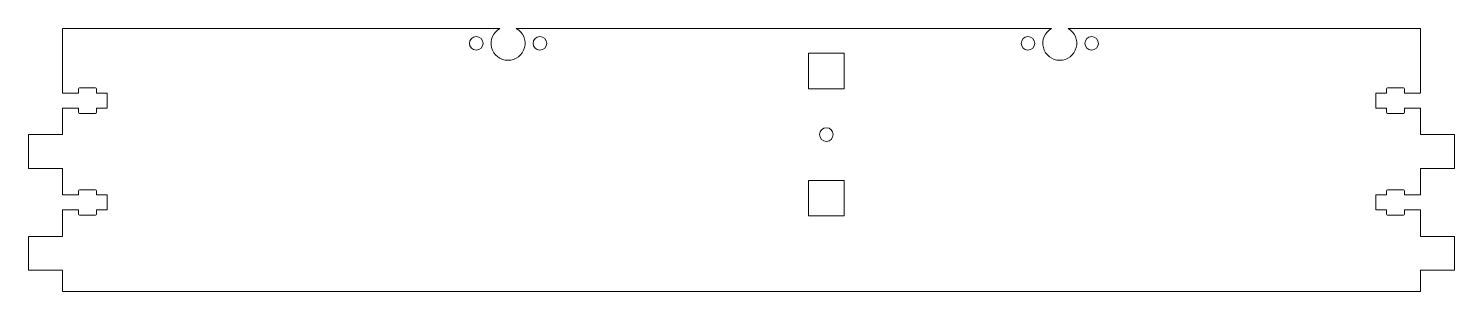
# Model space of a CAD drawing. Header units: millimetres. Extents: x -168 to 168, y -62 to 0.
import ezdxf

# ---------------------------------------------------------------- set-up
doc = ezdxf.new("R2010")
doc.units = ezdxf.units.MM

msp = doc.modelspace()

# ---------------------------------------------------------------- linework, layer by layer
at = {"color": 7, "linetype": 'Continuous', "lineweight": 15}
for p, q in [((-56.94, 0), (-160, 0)), ((-160, 0), (-160, -15.25)), ((73.06, 0), (-53.06, 0)), ((160, 0), (76.94, 0)), ((160, 0), (160, -15.25)), ((15.8, -5.8), (15.8, -14.2)), ((24.2, -5.8), (15.8, -5.8)), ((24.2, -14.2), (24.2, -5.8)), ((-156.2, -15.25), (-160, -15.25)), ((-156.2, -14.25), (-156.2, -15.25)), ((-152.25, -14), (-155.95, -14)), ((-152, -15.25), (-152, -14.25)), ((-149.5, -15.25), (-152, -15.25)), ((-149.5, -18.75), (-149.5, -15.25)), ((15.8, -14.2), (24.2, -14.2)), ((149.5, -18.75), (149.5, -15.25)), ((149.5, -15.25), (152, -15.25)), ((152, -15.25), (152, -14.25)), ((152.25, -14), (155.95, -14)), ((156.2, -14.25), (156.2, -15.25)), ((156.2, -15.25), (160, -15.25)), ((-160, -18.75), (-156.2, -18.75)), ((-160, -18.75), (-160, -25)), ((-156.2, -18.75), (-156.2, -19.75)), ((-155.95, -20), (-152.25, -20)), ((-152, -18.75), (-149.5, -18.75)), ((-152, -19.75), (-152, -18.75)), ((152, -18.75), (149.5, -18.75)), ((152, -19.75), (152, -18.75)), ((155.95, -20), (152.25, -20)), ((160, -18.75), (156.2, -18.75)), ((156.2, -18.75), (156.2, -19.75)), ((160, -18.75), (160, -25)), ((-160, -25), (-168, -25)), ((-168, -25), (-168, -33)), ((160, -25), (168, -25)), ((168, -25), (168, -33)), ((-168, -33), (-160, -33)), ((-160, -33), (-160, -39.25)), ((160, -33), (160, -39.25)), ((168, -33), (160, -33)), ((15.8, -35.8), (15.8, -44.2)), ((24.2, -35.8), (15.8, -35.8)), ((24.2, -44.2), (24.2, -35.8)), ((-156.2, -39.25), (-160, -39.25)), ((-156.2, -38.25), (-156.2, -39.25)), ((-152.25, -38), (-155.95, -38)), ((-152, -39.25), (-152, -38.25)), ((-149.5, -39.25), (-152, -39.25)), ((-149.5, -42.75), (-149.5, -39.25)), ((149.5, -42.75), (149.5, -39.25)), ((149.5, -39.25), (152, -39.25)), ((152, -39.25), (152, -38.25)), ((152.25, -38), (155.95, -38)), ((156.2, -38.25), (156.2, -39.25)), ((156.2, -39.25), (160, -39.25)), ((-160, -42.75), (-156.2, -42.75)), ((-160, -42.75), (-160, -49)), ((-156.2, -42.75), (-156.2, -43.75)), ((-152, -42.75), (-149.5, -42.75)), ((-152, -43.75), (-152, -42.75)), ((152, -42.75), (149.5, -42.75)), ((152, -43.75), (152, -42.75)), ((160, -42.75), (156.2, -42.75)), ((156.2, -42.75), (156.2, -43.75)), ((160, -42.75), (160, -49)), ((-155.95, -44), (-152.25, -44)), ((15.8, -44.2), (24.2, -44.2)), ((155.95, -44), (152.25, -44)), ((-160, -49), (-168, -49)), ((-168, -49), (-168, -57)), ((160, -49), (168, -49)), ((168, -49), (168, -57)), ((-168, -57), (-160, -57)), ((-160, -57), (-160, -62)), ((160, -57), (160, -62)), ((168, -57), (160, -57)), ((-160, -62), (160, -62))]:
    msp.add_line(p, q, dxfattribs=at)
for centre in [(-62.5, -3.5), (-47.5, -3.5), (67.5, -3.5), (82.5, -3.5), (20, -25)]:
    msp.add_circle(centre, 1.6, dxfattribs=at)
for centre, radius, start, end in [((-55, -3.5), 4, 118.955, 61.045), ((75, -3.5), 4, 118.955, 61.045), ((-155.95, -14.25), 0.25, 90, 180), ((-152.25, -14.25), 0.25, 0, 90), ((152.25, -14.25), 0.25, 90, 180), ((155.95, -14.25), 0.25, 0, 90), ((-155.95, -19.75), 0.25, 180, 270), ((-152.25, -19.75), 0.25, 270, 0), ((152.25, -19.75), 0.25, 180, 270), ((155.95, -19.75), 0.25, 270, 0), ((-155.95, -38.25), 0.25, 90, 180), ((-152.25, -38.25), 0.25, 0, 90), ((152.25, -38.25), 0.25, 90, 180), ((155.95, -38.25), 0.25, 0, 90), ((-155.95, -43.75), 0.25, 180, 270), ((-152.25, -43.75), 0.25, 270, 0), ((152.25, -43.75), 0.25, 180, 270), ((155.95, -43.75), 0.25, 270, 0)]:
    msp.add_arc(centre, radius, start, end, dxfattribs=at)

doc.saveas('drawing.dxf')
